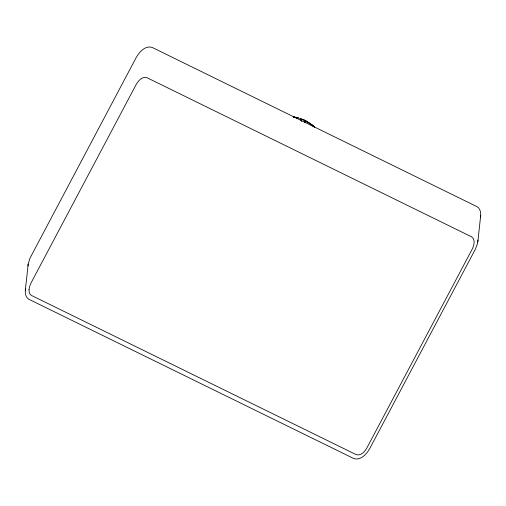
<?xml version="1.0" encoding="UTF-8"?>
<svg xmlns="http://www.w3.org/2000/svg" width="506" height="506" viewBox="0 0 506 506"><rect width="100%" height="100%" fill="white"/><g stroke="black" fill="none" stroke-linecap="round" stroke-linejoin="round"><path stroke-width="0.76" d="M477.809 241.906L480.681 215.613C480.883 212.368 480.181 208.421 477.082 206.707L152.104 47.4C145.165 45.274 139.289 52.093 136.222 57.507L29.962 258.193L28.191 264.094L25.319 290.387C25.117 293.632 25.819 297.579 28.918 299.293L353.896 458.6C360.835 460.726 366.711 453.907 369.778 448.493L475.26 249.414L477.405 243.854L478.031 240.021M27.969 265.979L28.191 264.094M25.319 290.387L25.534 288.502M480.466 217.498L480.681 215.613M294.075 117.133L293.366 117.088M293.727 117.044L296.933 117.544M296.364 117.658L294.062 117.171M296.959 117.771L298.274 118.107M303.973 119.852L299.697 118.265L301.778 121.484M309.969 123.894L304.998 120.352L300.64 119.043L304.998 120.352L310.678 123.825L314.327 126.981L311.209 124.78M310.994 124.217L312.613 125.64M29.044 289.502C28.905 291.671 29.386 294.315 31.473 295.453L356.262 454.666C360.917 456.121 364.864 451.529 366.913 447.892L472.224 249.129C474.052 245.511 475.646 239.623 471.668 236.865L146.879 77.646C142.224 76.191 138.277 80.789 136.228 84.42L30.917 283.183L29.462 286.946L29.044 289.502M305.017 120.346L304.738 122.642L305.023 120.346M309.836 123.35L309.299 123.103L309.836 123.35M294.125 117.088L293.739 117.069L298.319 117.866L293.739 117.069L297.737 118.17L294.087 117.101M307.439 122.174L304.96 120.409L307.439 122.174M312.404 125.703L311.165 124.824L312.404 125.703M314.327 126.981L312.196 125.033L314.327 126.981"/></g></svg>
